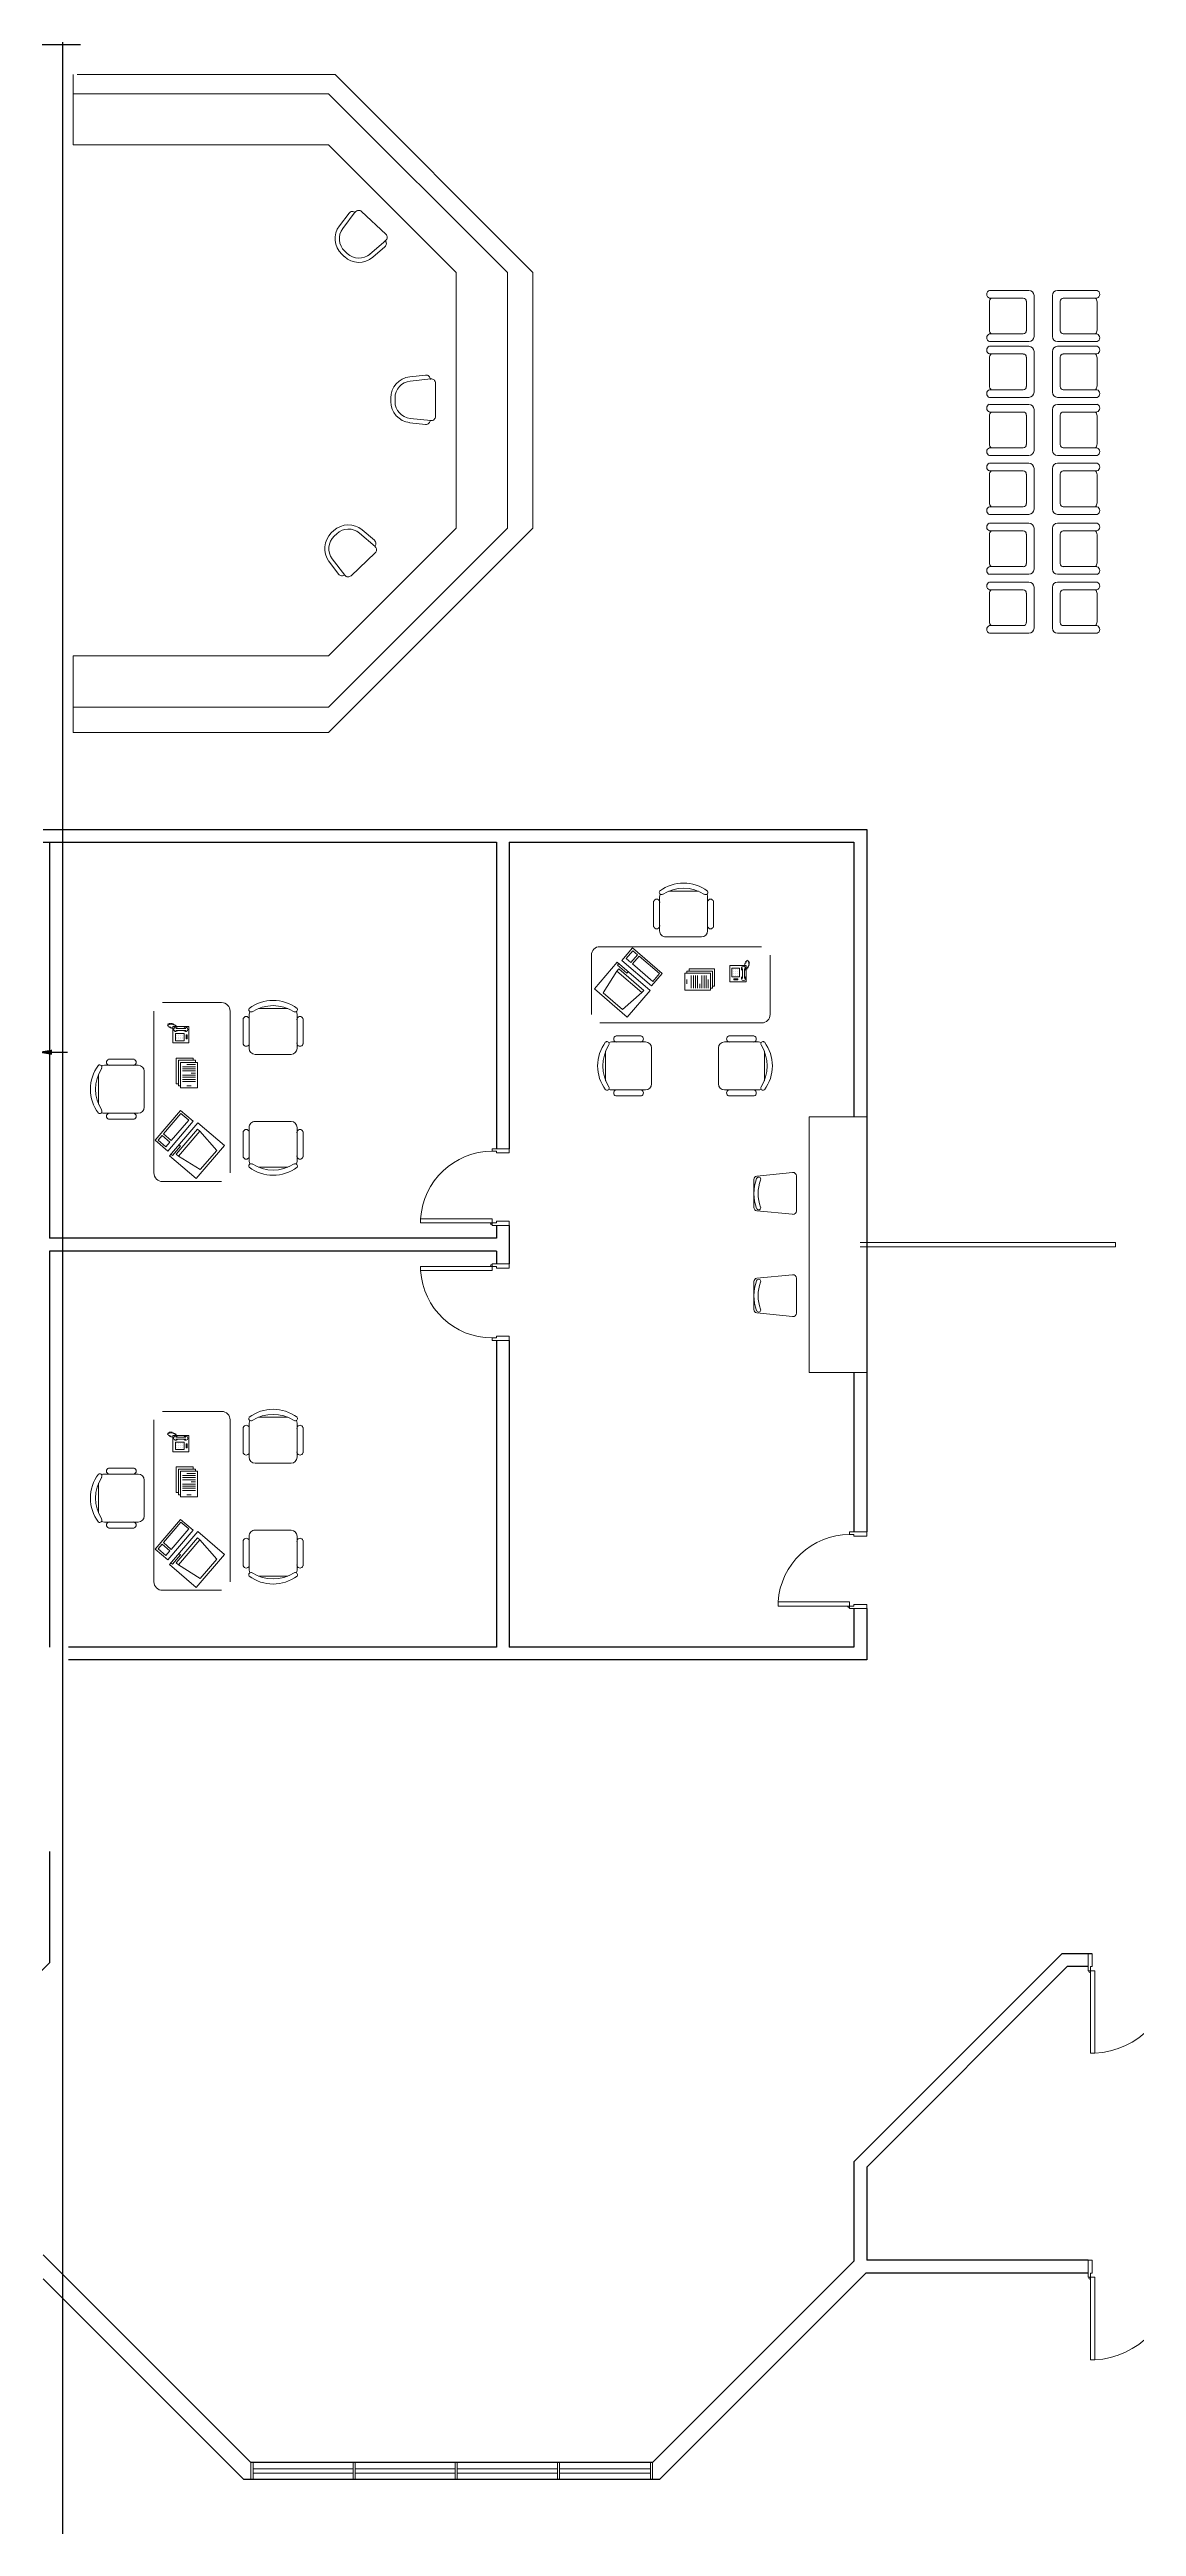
# Model space of a CAD drawing. Extents: x -3404 to 3497, y 0 to 399.
# Drawn here: x 94.27 to 107.04, y 347.95 to 377.03 of the extents above; entities that cross this region are included whole.
import ezdxf
from ezdxf import colors
from ezdxf.entities.mleader import LeaderData, LeaderLine
from ezdxf.math import Vec2, Vec3

# ---------------------------------------------------------------- set-up
doc = ezdxf.new("R2010")
doc.units = 0
doc.header["$LTSCALE"] = 0.15
doc.layers.get('0').update_dxf_attribs({"color": 252})
doc.layers.get('Defpoints').update_dxf_attribs({"color": 252})
for name, color, linetype in [('0 ARCH', 252, 'Continuous'), ('0 DD', 252, 'Continuous'), ('00-BT-FAS-TEXT', 2, 'Continuous'), ('bound', 252, 'Continuous')]:
    doc.layers.add(name, color=color, linetype=linetype)
for name, color, linetype, lineweight in [('anal', 252, 'Continuous', 20), ('DOOR', 252, 'Continuous', 20), ('FUR', 252, 'Continuous', 9), ('sofa', 252, 'Continuous', 9), ('wall', 252, 'Continuous', 30)]:
    doc.layers.add(name, color=color, linetype=linetype, lineweight=lineweight)
doc.dimstyles.get("Standard").update_dxf_attribs({"dimtxt": 0.18, "dimasz": 0.18, "dimexe": 0.18, "dimexo": 0.0625, "dimgap": 0.09, "dimtad": 0, "dimtih": 1, "dimtoh": 1, "dimdec": 4, "dimzin": 0, "dimdsep": 46, "dimtxsty": 'Standard', "dimcen": 0.09, "dimadec": 0, "dimazin": 0, "dimtfac": 1, "dimtdec": 4, "dimtofl": 0, "dimtmove": 0, "dimatfit": 3, "dimfxl": 1, "dimtolj": 1, "dimtzin": 0, "dimarcsym": 0})

# ---------------------------------------------------------------- blocks, each defined once
blk = doc.blocks.new('D200')
at = {"layer": 'DOOR'}
for points in [[(0.03, 0.2), (0.03, 1.17), (0.08, 1.17), (0.08, 0.2)], [(1.97, 0.2), (1.97, 1.17), (1.92, 1.17), (1.92, 0.2)], [(0.03, 0.2), (0, 0.2), (0, 0), (0.05, 0), (0.05, 0.15), (0.03, 0.15)], [(1.97, 0.2), (2, 0.2), (2, 0), (1.95, 0), (1.95, 0.15), (1.97, 0.15)]]:
    blk.add_lwpolyline(points, close=True, dxfattribs=at)
for centre in [(0.02, 0.21), (1.98, 0.21)]:
    blk.add_circle(centre, 0.01, dxfattribs=at)
for centre, start, end in [((0.027, 0.2), 0, 87.0492), ((1.97, 0.2), 92.9508, 180)]:
    blk.add_arc(centre, 0.971, start, end, dxfattribs=at)
blk = doc.blocks.new('CHAIR7')
for p, q in [((5.1, 15), (17.9, 15)), ((0, 9), (0, -9)), ((20, 12), (3, 12)), ((23, -7.4), (23, 7.4)), ((3, -12), (20, -12)), ((5.1, -15), (17.9, -15))]:
    blk.add_line(p, q)
for centre, radius, start, end in [((5.6, 13.5), 1.56, 73.7398, 286.2602), ((17.4, 13.5), 1.56, 253.7398, 106.2602), ((3, 9), 3, 90, 180), ((20, 9), 3, 62.4156, 90), ((22.3, 11.1), 1.1, 53.3099, 212.0274), ((4.8, 0), 19.6, 327.5758, 32.4242), ((7, 0), 20, 323.1301, 36.8699), ((3, -9), 3, 180, 270), ((5.6, -13.5), 1.56, 73.7398, 286.2602), ((17.4, -13.5), 1.56, 253.7398, 106.2602), ((20, -9), 3, 270, 297.5844), ((22.3, -11.1), 1.1, 147.9726, 306.6901)]:
    blk.add_arc(centre, radius, start, end)
blk = doc.blocks.new('RECTANG')
for p, q in [((1, 1), (0, 1)), ((0, 1), (0, 0)), ((1, 0), (1, 1)), ((0, 0), (1, 0))]:
    blk.add_line(p, q)
blk = doc.blocks.new('FNPHONE')
for p, q in [((-9.1, 0.2), (-9.7, 0)), ((-8.9, 0.6), (-9.5, 0.4)), ((-8.7, 1), (-9.3, 0.8)), ((-8.5, 1.4), (-9.1, 1.2)), ((-8.3, 1.8), (-8.9, 1.6)), ((-7.1, 0.6), (-7.5, -0.6)), ((-7.3, 6.5), (-7.3, 1.5)), ((-6.3, 6.5), (-6.3, 1.5)), ((-3.9, 4.8), (-3.9, 4.8)), ((-3.9, 3.9), (-3.9, 3.9)), ((-3.9, 3), (-3.9, 3)), ((-3.9, 2), (-3.9, 2)), ((-2.9, 4.8), (-2.9, 4.8)), ((-2.9, 3.9), (-2.9, 3.9)), ((-2.9, 3), (-2.9, 3)), ((-2.9, 2), (-2.9, 2)), ((-2, 4.8), (-2, 4.8)), ((-2, 3.9), (-2, 3.9)), ((-2, 3), (-2, 3)), ((-2, 2), (-2, 2)), ((-9.3, -0.2), (-9.9, -0.4)), ((-9.3, -0.6), (-9.9, -0.8)), ((-9.3, -1), (-9.9, -1.2)), ((-9.3, -1.4), (-9.9, -1.6)), ((-9.1, -1.8), (-9.7, -2)), ((-8.9, -2.2), (-9.5, -2.4)), ((-8.4, -2.5), (-9, -2.7)), ((-7.9, -2), (-8.5, -2.2)), ((-7.7, -1.6), (-8.3, -1.8)), ((-7.5, -1.2), (-8.1, -1.4)), ((-7.3, -0.8), (-7.9, -1))]:
    blk.add_line(p, q)
for centre, start, end in [((-6.8, 6.5), 298.4915, 241.5085), ((-6.8, 1.5), 118.4915, 61.5085)]:
    blk.add_arc(centre, 1.05, start, end)
for p, xscale, yscale, zscale in [((-8.2, 0), 8.20528234483245, 8.104073169521023, 8.20528234483245), ((-4.8, 1.3), 3.75, 4.375, 3.75), ((-4, 6.7), 2.03125, 0.46875, 2.03125)]:
    blk.add_blockref('RECTANG', p, dxfattribs=dict(xscale=xscale, yscale=yscale, zscale=zscale))
blk = doc.blocks.new('IBMAT', base_point=(61, 306))
for p, q in [((75, 307), (75, 306)), ((81, 307), (75, 307)), ((81, 306), (81, 307))]:
    blk.add_line(p, q)
at = {"xscale": 21, "yscale": 17, "zscale": 21}
blk.add_blockref('RECTANG', (61, 306), dxfattribs=at)
blk = doc.blocks.new('KEYBOARD', base_point=(60, 294))
for p, xscale, yscale, zscale in [((60, 294), 19, 8, 19), ((61, 295), 13, 5, 13), ((75, 295), 3, 5, 3)]:
    blk.add_blockref('RECTANG', p, dxfattribs=dict(xscale=xscale, yscale=yscale, zscale=zscale))
blk = doc.blocks.new('FNCOMP')
for p, q in [((-6.6, 16.2), (-8.5, 3.5)), ((6.1, 16.2), (-6.6, 16.2)), ((8, 3.5), (6.1, 16.2)), ((-8.5, 3.5), (-8.5, 2)), ((8, 3.5), (-8.5, 3.5)), ((-8.5, 2), (8, 2)), ((8, 2), (8, 3.5))]:
    blk.add_line(p, q)
at = {"xscale": 1.033846153846154, "yscale": 1.033846153846154, "zscale": 1.033846153846154}
for name, p in [('IBMAT', (-10.9, 0)), ('KEYBOARD', (-10, -10.5))]:
    blk.add_blockref(name, p, dxfattribs=at)
blk = doc.blocks.new('Ch01')
at = {"layer": 'FUR'}
for p, q in [((-0.499, -0.205), (-0.499, 0.207)), ((-0.455, 0.247), (-0.035, 0.205)), ((0.001, 0.165), (0.001, -0.163)), ((-0.455, -0.244), (-0.035, -0.202))]:
    blk.add_line(p, q, dxfattribs=at)
for centre, radius, start, end in [((-0.459, 0.207), 0.04, 84.2894, 180), ((-0.055, 0.168), 0.025, 20.5276, 200.5276), ((-0.499, 0.001), 0.449, 339.1935, 20.5276), ((-0.039, 0.165), 0.04, 0, 84.2894), ((-0.499, 0.001), 0.499, 339.1935, 20.5276), ((-0.459, -0.205), 0.04, 180, 275.7106), ((-0.056, -0.167), 0.025, 159.1935, 339.1935), ((-0.039, -0.163), 0.04, 275.7106, 0)]:
    blk.add_arc(centre, radius, start, end, dxfattribs=at)
blk = doc.blocks.new('D90')
at = {"layer": 'DOOR'}
for points in [[(0.03, 0.2), (0.03, 1.04), (0.078, 1.04), (0.078, 0.2)], [(0.03, 0.2), (0, 0.2), (0, 0), (0.05, 0), (0.05, 0.15), (0.03, 0.15)], [(0.87, 0.2), (0.9, 0.2), (0.9, 0), (0.85, 0), (0.85, 0.15), (0.87, 0.15)]]:
    blk.add_lwpolyline(points, close=True, dxfattribs=at)
blk.add_circle((0.02, 0.21), 0.01, dxfattribs=at)
blk.add_arc((0.025, 0.197), 0.845, 0.2218, 86.3889, dxfattribs=at)
blk = doc.blocks.new('ARCH')
at = {"layer": 'anal'}
for p, q in [((94.554, 375.912), (94.554, 376.737)), ((94.6, 376.737), (97.629, 376.737)), ((99.954, 374.412), (97.629, 376.737)), ((97.554, 376.512), (94.554, 376.512)), ((97.554, 376.512), (99.654, 374.412)), ((97.554, 375.912), (94.554, 375.912)), ((99.054, 374.412), (97.554, 375.912)), ((99.054, 371.412), (99.054, 374.412)), ((99.654, 371.412), (99.654, 374.412)), ((99.954, 371.412), (99.954, 374.412)), ((99.954, 371.412), (97.554, 369.012)), ((99.654, 371.412), (97.554, 369.312)), ((97.554, 369.912), (99.054, 371.412)), ((97.554, 369.912), (94.554, 369.912)), ((94.554, 369.012), (94.554, 369.912)), ((97.554, 369.312), (94.554, 369.312)), ((97.554, 369.012), (94.554, 369.012)), ((103.8, 363.025), (106.8, 363.025)), ((103.8, 362.975), (106.8, 362.975)), ((106.8, 363.025), (106.8, 362.975)), ((96.641, 348.7), (96.641, 348.5)), ((96.666, 348.7), (96.666, 348.5)), ((97.841, 348.7), (97.841, 348.5)), ((97.866, 348.7), (97.866, 348.5)), ((99.041, 348.7), (99.041, 348.5)), ((99.066, 348.7), (99.066, 348.5)), ((100.241, 348.7), (100.241, 348.5)), ((100.266, 348.7), (100.266, 348.5)), ((101.334, 348.7), (101.334, 348.5)), ((101.359, 348.7), (101.359, 348.5)), ((96.666, 348.625), (97.837, 348.625)), ((96.666, 348.625), (97.837, 348.625)), ((96.666, 348.575), (97.837, 348.575)), ((96.666, 348.575), (97.837, 348.575)), ((97.866, 348.625), (99.037, 348.625)), ((97.866, 348.625), (99.037, 348.625)), ((97.866, 348.575), (99.037, 348.575)), ((97.866, 348.575), (99.037, 348.575)), ((99.066, 348.625), (100.237, 348.625)), ((99.066, 348.625), (100.237, 348.625)), ((99.066, 348.575), (100.237, 348.575)), ((99.066, 348.575), (100.237, 348.575)), ((100.266, 348.625), (101.334, 348.625)), ((100.266, 348.575), (101.334, 348.575))]:
    blk.add_line(p, q, dxfattribs=at)
at = {"layer": 'bound', "color": 2}
blk.add_lwpolyline([(91.902, 377.348), (94.426, 377.348), (94.426, 312.722), (-14.994, 312.722), (-14.994, 377.09), (94.639, 377.09)], dxfattribs=at)
at = {"layer": 'FUR'}
for p, q in [((97.794, 375.11), (97.681, 374.96)), ((97.867, 375.124), (97.721, 374.93)), ((98.226, 374.862), (97.941, 375.13)), ((97.709, 374.628), (97.738, 374.6)), ((97.743, 374.664), (97.773, 374.636)), ((98.225, 374.788), (98.04, 374.63)), ((98.215, 374.714), (98.072, 374.592)), ((105.781, 374.203), (105.316, 374.203)), ((105.316, 374.068), (105.316, 373.738)), ((105.713, 374.113), (105.318, 374.113)), ((105.751, 373.73), (105.751, 374.075)), ((105.841, 373.663), (105.841, 374.143)), ((106.057, 373.663), (106.057, 374.143)), ((106.117, 374.203), (106.582, 374.203)), ((106.147, 373.73), (106.147, 374.075)), ((106.185, 374.113), (106.58, 374.113)), ((106.582, 374.068), (106.582, 373.738)), ((105.316, 373.603), (105.781, 373.603)), ((105.781, 373.547), (105.316, 373.547)), ((105.316, 373.412), (105.316, 373.082)), ((105.318, 373.693), (105.713, 373.693)), ((105.713, 373.457), (105.318, 373.457)), ((105.751, 373.074), (105.751, 373.419)), ((105.841, 373.007), (105.841, 373.487)), ((106.057, 373.007), (106.057, 373.487)), ((106.582, 373.603), (106.117, 373.603)), ((106.117, 373.547), (106.582, 373.547)), ((106.147, 373.074), (106.147, 373.419)), ((106.58, 373.693), (106.185, 373.693)), ((106.185, 373.457), (106.58, 373.457)), ((106.582, 373.412), (106.582, 373.082)), ((98.694, 373.208), (98.507, 373.188)), ((98.755, 373.165), (98.513, 373.139)), ((98.809, 372.724), (98.809, 373.115)), ((98.284, 372.94), (98.284, 372.899)), ((98.334, 372.94), (98.334, 372.899)), ((105.316, 372.947), (105.781, 372.947)), ((105.781, 372.865), (105.316, 372.865)), ((105.318, 373.037), (105.713, 373.037)), ((106.582, 372.947), (106.117, 372.947)), ((106.117, 372.865), (106.582, 372.865)), ((106.58, 373.037), (106.185, 373.037)), ((98.694, 372.63), (98.507, 372.65)), ((98.755, 372.674), (98.513, 372.7)), ((105.316, 372.73), (105.316, 372.4)), ((105.713, 372.775), (105.318, 372.775)), ((105.751, 372.393), (105.751, 372.738)), ((105.841, 372.325), (105.841, 372.805)), ((106.057, 372.325), (106.057, 372.805)), ((106.147, 372.393), (106.147, 372.738)), ((106.185, 372.775), (106.58, 372.775)), ((106.582, 372.73), (106.582, 372.4)), ((105.316, 372.265), (105.781, 372.265)), ((105.318, 372.355), (105.713, 372.355)), ((106.582, 372.265), (106.117, 372.265)), ((106.58, 372.355), (106.185, 372.355)), ((105.781, 372.174), (105.316, 372.174)), ((105.316, 372.039), (105.316, 371.709)), ((105.713, 372.084), (105.318, 372.084)), ((105.751, 371.701), (105.751, 372.046)), ((105.841, 371.634), (105.841, 372.114)), ((106.057, 371.634), (106.057, 372.114)), ((106.117, 372.174), (106.582, 372.174)), ((106.147, 371.701), (106.147, 372.046)), ((106.185, 372.084), (106.58, 372.084)), ((106.582, 372.039), (106.582, 371.709)), ((105.318, 371.664), (105.713, 371.664)), ((106.58, 371.664), (106.185, 371.664)), ((97.585, 371.355), (97.615, 371.383)), ((98.091, 371.269), (97.949, 371.391)), ((105.316, 371.574), (105.781, 371.574)), ((105.781, 371.47), (105.316, 371.47)), ((105.713, 371.38), (105.318, 371.38)), ((105.841, 370.93), (105.841, 371.41)), ((106.057, 370.93), (106.057, 371.41)), ((106.582, 371.574), (106.117, 371.574)), ((106.117, 371.47), (106.582, 371.47)), ((106.185, 371.38), (106.58, 371.38)), ((97.619, 371.319), (97.649, 371.347)), ((98.102, 371.121), (97.817, 370.853)), ((98.101, 371.195), (97.916, 371.353)), ((105.316, 371.335), (105.316, 371.005)), ((105.751, 370.997), (105.751, 371.342)), ((106.147, 370.997), (106.147, 371.342)), ((106.582, 371.335), (106.582, 371.005)), ((97.67, 370.873), (97.557, 371.023)), ((97.744, 370.859), (97.597, 371.053)), ((105.316, 370.87), (105.781, 370.87)), ((105.318, 370.96), (105.713, 370.96)), ((106.582, 370.87), (106.117, 370.87)), ((106.58, 370.96), (106.185, 370.96)), ((105.781, 370.778), (105.316, 370.778)), ((105.316, 370.643), (105.316, 370.313)), ((105.713, 370.688), (105.318, 370.688)), ((105.751, 370.305), (105.751, 370.65)), ((105.841, 370.238), (105.841, 370.718)), ((106.057, 370.238), (106.057, 370.718)), ((106.117, 370.778), (106.582, 370.778)), ((106.147, 370.305), (106.147, 370.65)), ((106.185, 370.688), (106.58, 370.688)), ((106.582, 370.643), (106.582, 370.313)), ((105.318, 370.268), (105.713, 370.268)), ((106.58, 370.268), (106.185, 370.268)), ((105.316, 370.178), (105.781, 370.178)), ((106.582, 370.178), (106.117, 370.178))]:
    blk.add_line(p, q, dxfattribs=at)
for centre, radius, start, end in [((97.88, 374.81), 0.25, 142.8883, 226.7453), ((97.88, 374.81), 0.2, 142.8883, 226.7453), ((97.834, 375.08), 0.05, 46.7453, 142.8883), ((97.907, 375.093), 0.05, 46.7453, 141.715), ((98.191, 374.826), 0.05, 311.7756, 46.7453), ((97.91, 374.782), 0.25, 226.7453, 310.6023), ((97.91, 374.782), 0.2, 226.7453, 310.6023), ((98.182, 374.752), 0.05, 310.6023, 46.7453), ((98.534, 372.94), 0.25, 96.143, 180), ((98.534, 372.94), 0.2, 96.143, 180), ((98.699, 373.159), 0.05, 0, 96.143), ((98.759, 373.115), 0.05, 0, 94.9697), ((98.534, 372.899), 0.25, 180, 263.857), ((98.534, 372.899), 0.2, 180, 263.857), ((98.699, 372.68), 0.05, 263.857, 0), ((98.759, 372.724), 0.05, 265.0303, 0), ((97.786, 371.201), 0.25, 49.3977, 133.2547), ((97.786, 371.201), 0.2, 49.3977, 133.2547), ((97.757, 371.173), 0.25, 133.2547, 217.1117), ((97.757, 371.173), 0.2, 133.2547, 217.1117), ((98.059, 371.231), 0.05, 313.2547, 49.3977), ((98.068, 371.157), 0.05, 313.2547, 48.2244), ((97.71, 370.903), 0.05, 217.1117, 313.2547), ((97.783, 370.89), 0.05, 218.285, 313.2547)]:
    blk.add_arc(centre, radius, start, end, dxfattribs=at)
for centre, major_axis, start_param, end_param in [((105.333, 374.158), (-0.0339, 0.0339), 5.87299, 8.310278), ((105.376, 374.068), (-0.0424, 0.0424), 6.220521, 7.068583), ((105.713, 374.075), (-0.0265, 0.0265), 3.926991, 5.497787), ((105.781, 374.143), (-0.0424, 0.0424), 3.926991, 5.497787), ((105.376, 373.738), (-0.0424, -0.0424), -0.785398, 0.062664), ((105.713, 373.73), (-0.0265, 0.0265), 2.356194, 3.926991), ((105.333, 373.647), (-0.0339, -0.0339), 4.256093, 6.69338), ((105.333, 373.502), (-0.0339, 0.0339), 5.87299, 8.310278), ((105.376, 373.412), (-0.0424, 0.0424), 6.220521, 7.068583), ((105.713, 373.419), (-0.0265, 0.0265), 3.926991, 5.497787), ((105.781, 373.663), (-0.0424, -0.0424), 0.785398, 2.356194), ((105.781, 373.487), (-0.0424, 0.0424), 3.926991, 5.497787), ((105.333, 372.992), (-0.0339, -0.0339), 4.256093, 6.69338), ((105.333, 372.821), (-0.0339, 0.0339), 5.87299, 8.310278), ((105.376, 373.082), (-0.0424, -0.0424), -0.785398, 0.062664), ((105.713, 373.074), (-0.0265, 0.0265), 2.356194, 3.926991), ((105.781, 373.007), (-0.0424, -0.0424), 0.785398, 2.356194), ((105.781, 372.805), (-0.0424, 0.0424), 3.926991, 5.497787), ((105.376, 372.73), (-0.0424, 0.0424), 6.220521, 7.068583), ((105.713, 372.738), (-0.0265, 0.0265), 3.926991, 5.497787), ((105.333, 372.31), (-0.0339, -0.0339), 4.256093, 6.69338), ((105.376, 372.4), (-0.0424, -0.0424), -0.785398, 0.062664), ((105.713, 372.393), (-0.0265, 0.0265), 2.356194, 3.926991), ((105.781, 372.325), (-0.0424, -0.0424), 0.785398, 2.356194), ((105.333, 372.129), (-0.0339, 0.0339), 5.87299, 8.310278), ((105.376, 372.039), (-0.0424, 0.0424), 6.220521, 7.068583), ((105.713, 372.046), (-0.0265, 0.0265), 3.926991, 5.497787), ((105.781, 372.114), (-0.0424, 0.0424), 3.926991, 5.497787), ((105.333, 371.618), (-0.0339, -0.0339), 4.256093, 6.69338), ((105.376, 371.709), (-0.0424, -0.0424), -0.785398, 0.062664), ((105.713, 371.701), (-0.0265, 0.0265), 2.356194, 3.926991), ((105.333, 371.425), (-0.0339, 0.0339), 5.87299, 8.310278), ((105.376, 371.335), (-0.0424, 0.0424), 6.220521, 7.068583), ((105.713, 371.342), (-0.0265, 0.0265), 3.926991, 5.497787), ((105.781, 371.634), (-0.0424, -0.0424), 0.785398, 2.356194), ((105.781, 371.41), (-0.0424, 0.0424), 3.926991, 5.497787), ((105.333, 370.914), (-0.0339, -0.0339), 4.256093, 6.69338), ((105.376, 371.005), (-0.0424, -0.0424), -0.785398, 0.062664), ((105.713, 370.997), (-0.0265, 0.0265), 2.356194, 3.926991), ((105.781, 370.93), (-0.0424, -0.0424), 0.785398, 2.356194), ((105.333, 370.733), (-0.0339, 0.0339), 5.87299, 8.310278), ((105.376, 370.643), (-0.0424, 0.0424), 6.220521, 7.068583), ((105.713, 370.65), (-0.0265, 0.0265), 3.926991, 5.497787), ((105.781, 370.718), (-0.0424, 0.0424), 3.926991, 5.497787), ((105.333, 370.222), (-0.0339, -0.0339), 4.256093, 6.69338), ((105.376, 370.313), (-0.0424, -0.0424), -0.785398, 0.062664), ((105.713, 370.305), (-0.0265, 0.0265), 2.356194, 3.926991), ((105.781, 370.238), (-0.0424, -0.0424), 0.785398, 2.356194)]:
    blk.add_ellipse(centre, major_axis=major_axis, ratio=1, start_param=start_param, end_param=end_param, dxfattribs=at)
at = {"layer": 'FUR', "extrusion": (0, 0, -1)}
for centre, major_axis, start_param, end_param in [((106.117, 374.143), (-0.0424, -0.0424), 0.785398, 2.356194), ((106.185, 374.075), (-0.0265, 0.0265), -0.785398, 0.785398), ((106.522, 374.068), (-0.0424, -0.0424), 3.078929, 3.926991), ((106.565, 374.158), (-0.0339, -0.0339), 2.731397, 5.168685), ((106.185, 373.73), (-0.0265, 0.0265), 3.926991, 5.497787), ((106.522, 373.738), (-0.0424, 0.0424), 2.356194, 3.204257), ((106.117, 373.663), (-0.0424, 0.0424), 3.926991, 5.497787), ((106.117, 373.487), (-0.0424, -0.0424), 0.785398, 2.356194), ((106.185, 373.419), (-0.0265, 0.0265), -0.785398, 0.785398), ((106.522, 373.412), (-0.0424, -0.0424), 3.078929, 3.926991), ((106.565, 373.647), (-0.0339, 0.0339), 1.1145, 3.551788), ((106.565, 373.502), (-0.0339, -0.0339), 2.731397, 5.168685), ((106.117, 373.007), (-0.0424, 0.0424), 3.926991, 5.497787), ((106.117, 372.805), (-0.0424, -0.0424), 0.785398, 2.356194), ((106.185, 373.074), (-0.0265, 0.0265), 3.926991, 5.497787), ((106.522, 373.082), (-0.0424, 0.0424), 2.356194, 3.204257), ((106.565, 372.992), (-0.0339, 0.0339), 1.1145, 3.551788), ((106.565, 372.821), (-0.0339, -0.0339), 2.731397, 5.168685), ((106.185, 372.738), (-0.0265, 0.0265), -0.785398, 0.785398), ((106.522, 372.73), (-0.0424, -0.0424), 3.078929, 3.926991), ((106.117, 372.325), (-0.0424, 0.0424), 3.926991, 5.497787), ((106.185, 372.393), (-0.0265, 0.0265), 3.926991, 5.497787), ((106.522, 372.4), (-0.0424, 0.0424), 2.356194, 3.204257), ((106.565, 372.31), (-0.0339, 0.0339), 1.1145, 3.551788), ((106.117, 372.114), (-0.0424, -0.0424), 0.785398, 2.356194), ((106.185, 372.046), (-0.0265, 0.0265), -0.785398, 0.785398), ((106.522, 372.039), (-0.0424, -0.0424), 3.078929, 3.926991), ((106.565, 372.129), (-0.0339, -0.0339), 2.731397, 5.168685), ((106.185, 371.701), (-0.0265, 0.0265), 3.926991, 5.497787), ((106.522, 371.709), (-0.0424, 0.0424), 2.356194, 3.204257), ((106.565, 371.618), (-0.0339, 0.0339), 1.1145, 3.551788), ((106.117, 371.634), (-0.0424, 0.0424), 3.926991, 5.497787), ((106.117, 371.41), (-0.0424, -0.0424), 0.785398, 2.356194), ((106.185, 371.342), (-0.0265, 0.0265), -0.785398, 0.785398), ((106.522, 371.335), (-0.0424, -0.0424), 3.078929, 3.926991), ((106.565, 371.425), (-0.0339, -0.0339), 2.731397, 5.168685), ((106.117, 370.93), (-0.0424, 0.0424), 3.926991, 5.497787), ((106.185, 370.997), (-0.0265, 0.0265), 3.926991, 5.497787), ((106.522, 371.005), (-0.0424, 0.0424), 2.356194, 3.204257), ((106.565, 370.914), (-0.0339, 0.0339), 1.1145, 3.551788), ((106.117, 370.718), (-0.0424, -0.0424), 0.785398, 2.356194), ((106.185, 370.65), (-0.0265, 0.0265), -0.785398, 0.785398), ((106.522, 370.643), (-0.0424, -0.0424), 3.078929, 3.926991), ((106.565, 370.733), (-0.0339, -0.0339), 2.731397, 5.168685), ((106.117, 370.238), (-0.0424, 0.0424), 3.926991, 5.497787), ((106.185, 370.305), (-0.0265, 0.0265), 3.926991, 5.497787), ((106.522, 370.313), (-0.0424, 0.0424), 2.356194, 3.204257), ((106.565, 370.222), (-0.0339, 0.0339), 1.1145, 3.551788)]:
    blk.add_ellipse(centre, major_axis=major_axis, ratio=1, start_param=start_param, end_param=end_param, dxfattribs=at)
at = {"layer": 'sofa'}
for p, q in [((102.741, 365.703), (102.741, 366.398)), ((96.297, 365.841), (95.602, 365.841)), ((96.397, 363.841), (96.397, 365.741)), ((100.741, 365.603), (102.641, 365.603)), ((103.2, 364.5), (103.2, 361.5)), ((103.2, 364.5), (103.875, 364.5)), ((103.875, 364.5), (103.875, 361.5)), ((103.875, 361.5), (103.2, 361.5)), ((96.297, 361.041), (95.602, 361.041)), ((96.397, 359.041), (96.397, 360.941))]:
    blk.add_line(p, q, dxfattribs=at)
for points in [[(102.641, 366.498), (100.741, 366.498, 0.414214), (100.641, 366.398), (100.641, 365.703)], [(95.502, 365.741), (95.502, 363.841, 0.414214), (95.602, 363.741), (96.297, 363.741)], [(95.502, 360.941), (95.502, 359.041, 0.414214), (95.602, 358.941), (96.297, 358.941)]]:
    blk.add_lwpolyline(points, format="xyb", dxfattribs=at)
for points in [[(101.739, 365.986), (102.039, 365.986), (102.039, 366.186), (101.739, 366.186), (101.739, 365.986)], [(102.039, 366.011), (102.064, 366.011), (102.064, 366.211), (101.764, 366.211), (101.764, 366.186)], [(102.064, 366.036), (102.089, 366.036), (102.089, 366.236), (101.789, 366.236), (101.789, 366.211)], [(101.814, 366.011), (101.814, 366.161)], [(101.839, 366.011), (101.839, 366.161)], [(101.864, 366.011), (101.864, 366.161)], [(101.889, 366.011), (101.889, 366.161)], [(101.939, 366.011), (101.939, 366.161)], [(101.964, 366.011), (101.964, 366.161)], [(101.989, 366.011), (101.989, 366.161)], [(101.764, 366.061), (101.764, 366.111)], [(101.914, 366.011), (101.914, 366.061)], [(102.014, 366.011), (102.014, 366.111)], [(95.964, 365.164), (95.964, 365.189), (95.764, 365.189), (95.764, 364.889), (95.789, 364.889)], [(95.989, 365.139), (95.989, 365.164), (95.789, 365.164), (95.789, 364.864), (95.814, 364.864)], [(96.014, 364.839), (96.014, 365.139), (95.814, 365.139), (95.814, 364.839), (96.014, 364.839)], [(95.989, 365.089), (95.839, 365.089)], [(95.989, 365.064), (95.839, 365.064)], [(95.989, 365.039), (95.839, 365.039)], [(95.989, 364.989), (95.839, 364.989)], [(95.989, 365.114), (95.889, 365.114)], [(95.989, 365.014), (95.939, 365.014)], [(95.989, 364.964), (95.839, 364.964)], [(95.989, 364.939), (95.839, 364.939)], [(95.989, 364.914), (95.839, 364.914)], [(95.939, 364.864), (95.889, 364.864)], [(95.964, 360.364), (95.964, 360.389), (95.764, 360.389), (95.764, 360.089), (95.789, 360.089)], [(95.989, 360.339), (95.989, 360.364), (95.789, 360.364), (95.789, 360.064), (95.814, 360.064)], [(96.014, 360.039), (96.014, 360.339), (95.814, 360.339), (95.814, 360.039), (96.014, 360.039)], [(95.989, 360.289), (95.839, 360.289)], [(95.989, 360.264), (95.839, 360.264)], [(95.989, 360.239), (95.839, 360.239)], [(95.989, 360.189), (95.839, 360.189)], [(95.989, 360.164), (95.839, 360.164)], [(95.989, 360.139), (95.839, 360.139)], [(95.989, 360.114), (95.839, 360.114)], [(95.989, 360.314), (95.889, 360.314)], [(95.939, 360.064), (95.889, 360.064)], [(95.989, 360.214), (95.939, 360.214)]]:
    blk.add_lwpolyline(points, dxfattribs=at)
for centre, start, end in [((96.297, 365.741), 0, 90), ((102.641, 365.703), 270, 0), ((96.297, 360.941), 0, 90)]:
    blk.add_arc(centre, 0.1, start, end, dxfattribs=at)
at = {"layer": 'wall'}
for p, q in [((94.2, 367.875), (103.875, 367.875)), ((94.2, 367.725), (99.525, 367.725)), ((94.275, 367.725), (94.275, 363.075)), ((99.525, 367.725), (99.525, 364.126)), ((99.675, 367.725), (99.675, 364.126)), ((99.675, 367.725), (103.725, 367.725)), ((103.725, 367.725), (103.725, 364.5)), ((103.875, 367.875), (103.875, 359.626)), ((99.525, 363.226), (99.525, 363.075)), ((99.675, 363.226), (99.675, 362.774)), ((99.525, 363.075), (94.275, 363.075)), ((94.275, 362.925), (94.275, 358.275)), ((99.525, 362.925), (94.275, 362.925)), ((99.525, 362.925), (99.525, 362.774)), ((99.525, 361.874), (99.525, 358.275)), ((99.675, 361.874), (99.675, 358.275)), ((103.725, 361.5), (103.725, 359.626)), ((103.725, 358.726), (103.725, 358.275)), ((103.875, 358.726), (103.875, 358.125)), ((99.525, 358.275), (94.5, 358.275)), ((103.875, 358.125), (94.5, 358.125)), ((103.725, 358.275), (99.675, 358.275)), ((94.275, 355.875), (94.275, 354.569)), ((94.275, 354.569), (88.231, 348.525)), ((106.169, 354.675), (103.725, 352.231)), ((106.231, 354.525), (103.875, 352.169)), ((106.525, 354.675), (106.169, 354.675)), ((106.475, 354.525), (106.231, 354.525)), ((103.725, 352.231), (103.725, 351.066)), ((103.875, 352.169), (103.875, 351.075)), ((96.641, 348.7), (94.2, 351.141)), ((103.725, 351.066), (101.359, 348.7)), ((106.475, 351.075), (103.875, 351.075)), ((96.559, 348.5), (94.2, 350.859)), ((103.866, 350.925), (101.441, 348.5)), ((106.475, 350.925), (103.866, 350.925)), ((101.359, 348.7), (96.641, 348.7)), ((101.359, 348.7), (96.641, 348.7)), ((101.359, 348.7), (96.641, 348.7)), ((101.441, 348.5), (96.559, 348.5))]:
    blk.add_line(p, q, dxfattribs=at)
at = {"layer": 'DOOR', "rotation": 90}
for p in [(99.675, 363.226), (103.875, 358.726)]:
    blk.add_blockref('D90', p, dxfattribs=at)
at = {"layer": 'DOOR', "xscale": -1}
for name, p, rotation in [('D90', (99.675, 362.774), 90), ('D200', (106.475, 354.675), 180), ('D200', (106.475, 351.075), 180)]:
    blk.add_blockref(name, p, dxfattribs=dict(at, rotation=rotation))
at = {"layer": 'sofa'}
for name, p, xscale, yscale, zscale, rotation in [('CHAIR7', (101.724, 366.612), 0.0234375, 0.0234375, 0.0234375, 89.99999999999999), ('FNCOMP', (101.136, 366.15), 0.02343749999997079, 0.02343749999997079, 0.02343749999997079, 139.3987053547845), ('FNPHONE', (102.268, 366.277), 0.0234375, 0.0234375, 0.0234375, 180), ('CHAIR7', (96.902, 365.234), -0.0234375, 0.0234375, 0.0234375, 270), ('FNPHONE', (95.723, 365.368), 0.0234375, 0.0234375, 0.0234375, 270), ('CHAIR7', (101.347, 365.098), 0.0234375, 0.0234375, 0.0234375, 180), ('CHAIR7', (102.134, 365.098), -0.0234375, 0.0234375, 0.0234375, 180), ('CHAIR7', (95.388, 364.824), 0.0234375, 0.0234375, 0.0234375, 180), ('FNCOMP', (95.85, 364.236), 0.02343749999997079, 0.02343749999997079, 0.02343749999997079, 229.3987053547845), ('CHAIR7', (96.902, 364.447), 0.0234375, 0.0234375, 0.0234375, 270), ('CHAIR7', (96.902, 360.434), -0.0234375, 0.0234375, 0.0234375, 270), ('FNPHONE', (95.723, 360.568), 0.0234375, 0.0234375, 0.0234375, 270), ('CHAIR7', (95.388, 360.024), 0.0234375, 0.0234375, 0.0234375, 180), ('FNCOMP', (95.85, 359.436), 0.02343749999997079, 0.02343749999997079, 0.02343749999997079, 229.3987053547845), ('CHAIR7', (96.902, 359.647), 0.0234375, 0.0234375, 0.0234375, 270)]:
    blk.add_blockref(name, p, dxfattribs=dict(at, xscale=xscale, yscale=yscale, zscale=zscale, rotation=rotation))
at = {"layer": 'wall', "xscale": -1}
for p in [(102.55, 363.6), (102.55, 362.4)]:
    blk.add_blockref('Ch01', p, dxfattribs=at)
blk = doc.blocks.new('*D215')
at = {"layer": '0 DD', "color": 0, "lineweight": -2, "transparency": 16777216}
for p, q in [((92.661, 365.779), (92.661, 365.079)), ((94.125, 365.779), (94.125, 365.079)), ((92.481, 365.259), (92.301, 365.259)), ((94.305, 365.259), (94.485, 365.259))]:
    blk.add_line(p, q, dxfattribs=at)
at = {"layer": '0 DD', "color": 0, "transparency": 16777216}
for points in [[(92.481, 365.289), (92.481, 365.229), (92.661, 365.259)], [(94.305, 365.289), (94.305, 365.229), (94.125, 365.259)]]:
    blk.add_solid(points, dxfattribs=at)
at = {"layer": 'Defpoints', "color": 0, "transparency": 16777216}
for p in [(92.661, 365.841), (94.125, 365.841), (94.125, 365.259)]:
    blk.add_point(p, dxfattribs=at)
at = {"layer": '0 DD', "color": 0, "transparency": 16777216, "insert": (93.393, 365.259), "char_height": 0.18, "attachment_point": 5}
blk.add_mtext('\\A1;1.4640', dxfattribs=at)

msp = doc.modelspace()

# ---------------------------------------------------------------- block references
at = {"layer": '0 ARCH', "color": 3}
msp.add_blockref('ARCH', (0, 0), dxfattribs=at)

# ---------------------------------------------------------------- dimensions: what is measured, and where the dimension line sits
at = {"layer": '0 DD', "color": 6}
dim = msp.add_linear_dim(base=(94.125, 365.25928), p1=(92.661, 365.84126), p2=(94.125, 365.84126), dimstyle='Standard', dxfattribs=at)
dim.commit()
dim.dimension.update_dxf_attribs({"geometry": '*D215', "text_midpoint": (93.393, 365.25928)})

# ---------------------------------------------------------------- leaders
at = {"layer": '00-BT-FAS-TEXT', "color": 3}
ml = msp.add_multileader_mtext('Standard', dxfattribs=at)
ml.set_content('{\\C2;ZONE 1 /FACP FOR DETECTORS\\PEMT ? 3/4 INCH CONDUIT\\P(2*1.5)MM2 FIRE RESISTANCE CABLE 105C\\PEXPOSED ABOVE FALSE CEILLING\\PTYPICAL}', color=6)
ml.set_leader_properties()
ml.build(insert=Vec2(0, 0))
ml.multileader.update_dxf_attribs({"text_right_attachment_type": 6, "dogleg_length": 0.05, "arrow_head_size": 0.2})
ctx = ml.context
ctx.base_point, ctx.char_height, ctx.arrow_head_size, ctx.landing_gap_size = Vec3(50.48109, 371.55466), 0.05, 0.2, 0.01
ctx.right_attachment = 6
notes = []
notes.append((ctx, [(0, (1, 1, 0), (50.43109, 371.55466), (1, 0), 0.05, [(0, [(49.225, 372.03265)], 0, [])])]))
ctx.mtext.insert, ctx.mtext.width, ctx.mtext.flow_direction = Vec3(50.49109, 371.57966), 3430, 5
ml = msp.add_multileader_mtext('Standard', dxfattribs=at)
ml.set_content('{\\C2;ZONE 1 /FACP FOR DETECTORS\\PEMT ? 3/4 INCH CONDUIT\\P(2*1.5)MM2 FIRE RESISTANCE CABLE 105C\\PEXPOSED ABOVE FALSE CEILLING\\PTYPICAL}', color=6)
ml.set_leader_properties()
ml.build(insert=Vec2(0, 0))
ml.multileader.update_dxf_attribs({"text_right_attachment_type": 6, "dogleg_length": 0.05, "arrow_head_size": 0.2})
ctx = ml.context
ctx.base_point, ctx.char_height, ctx.arrow_head_size, ctx.landing_gap_size = Vec3(67.2215, 359.88622), 0.05, 0.2, 0.01
ctx.right_attachment = 6
notes.append((ctx, [(0, (1, 1, 0), (67.1715, 359.88622), (1, 0), 0.05, [(0, [(65.99942, 359.09218)], 0, [])])]))
ctx.mtext.insert, ctx.mtext.width, ctx.mtext.flow_direction = Vec3(67.2315, 359.91122), 3430, 5
ml = msp.add_multileader_mtext('Standard', dxfattribs=at)
ml.set_content('{\\C2;ZONE 1 /FACP FOR DETECTORS\\PEMT ? 3/4 INCH CONDUIT\\P(2*1.5)MM2 FIRE RESISTANCE CABLE 105C\\PEXPOSED ABOVE FALSE CEILLING\\PTYPICAL}', color=6)
ml.set_leader_properties()
ml.build(insert=Vec2(0, 0))
ml.multileader.update_dxf_attribs({"text_right_attachment_type": 6, "dogleg_length": 0.05, "arrow_head_size": 0.2})
ctx = ml.context
ctx.base_point, ctx.char_height, ctx.arrow_head_size, ctx.landing_gap_size = Vec3(14.38857, 349.27523), 0.05, 0.2, 0.01
ctx.right_attachment = 6
notes.append((ctx, [(0, (1, 1, 0), (14.33857, 349.27523), (1, 0), 0.05, [(0, [(13.48332, 349.74683)], 0, [])])]))
ctx.mtext.insert, ctx.mtext.width, ctx.mtext.flow_direction = Vec3(14.39857, 349.30023), 3430, 5
for ctx, leaders in notes:
    for number, flags, end, landing, length, lines in leaders:
        leader = LeaderData()
        leader.index, (leader.has_last_leader_line, leader.has_dogleg_vector, leader.attachment_direction) = number, flags
        leader.last_leader_point, leader.dogleg_vector, leader.dogleg_length = Vec3(end), Vec3(landing), length
        for number, points, colour, breaks in lines:
            line = LeaderLine()
            line.index, line.vertices, line.color, line.breaks = number, Vec3.list(points), colors.encode_raw_color(colour), breaks
            leader.lines.append(line)
        ctx.leaders.append(leader)

doc.saveas('drawing.dxf')
